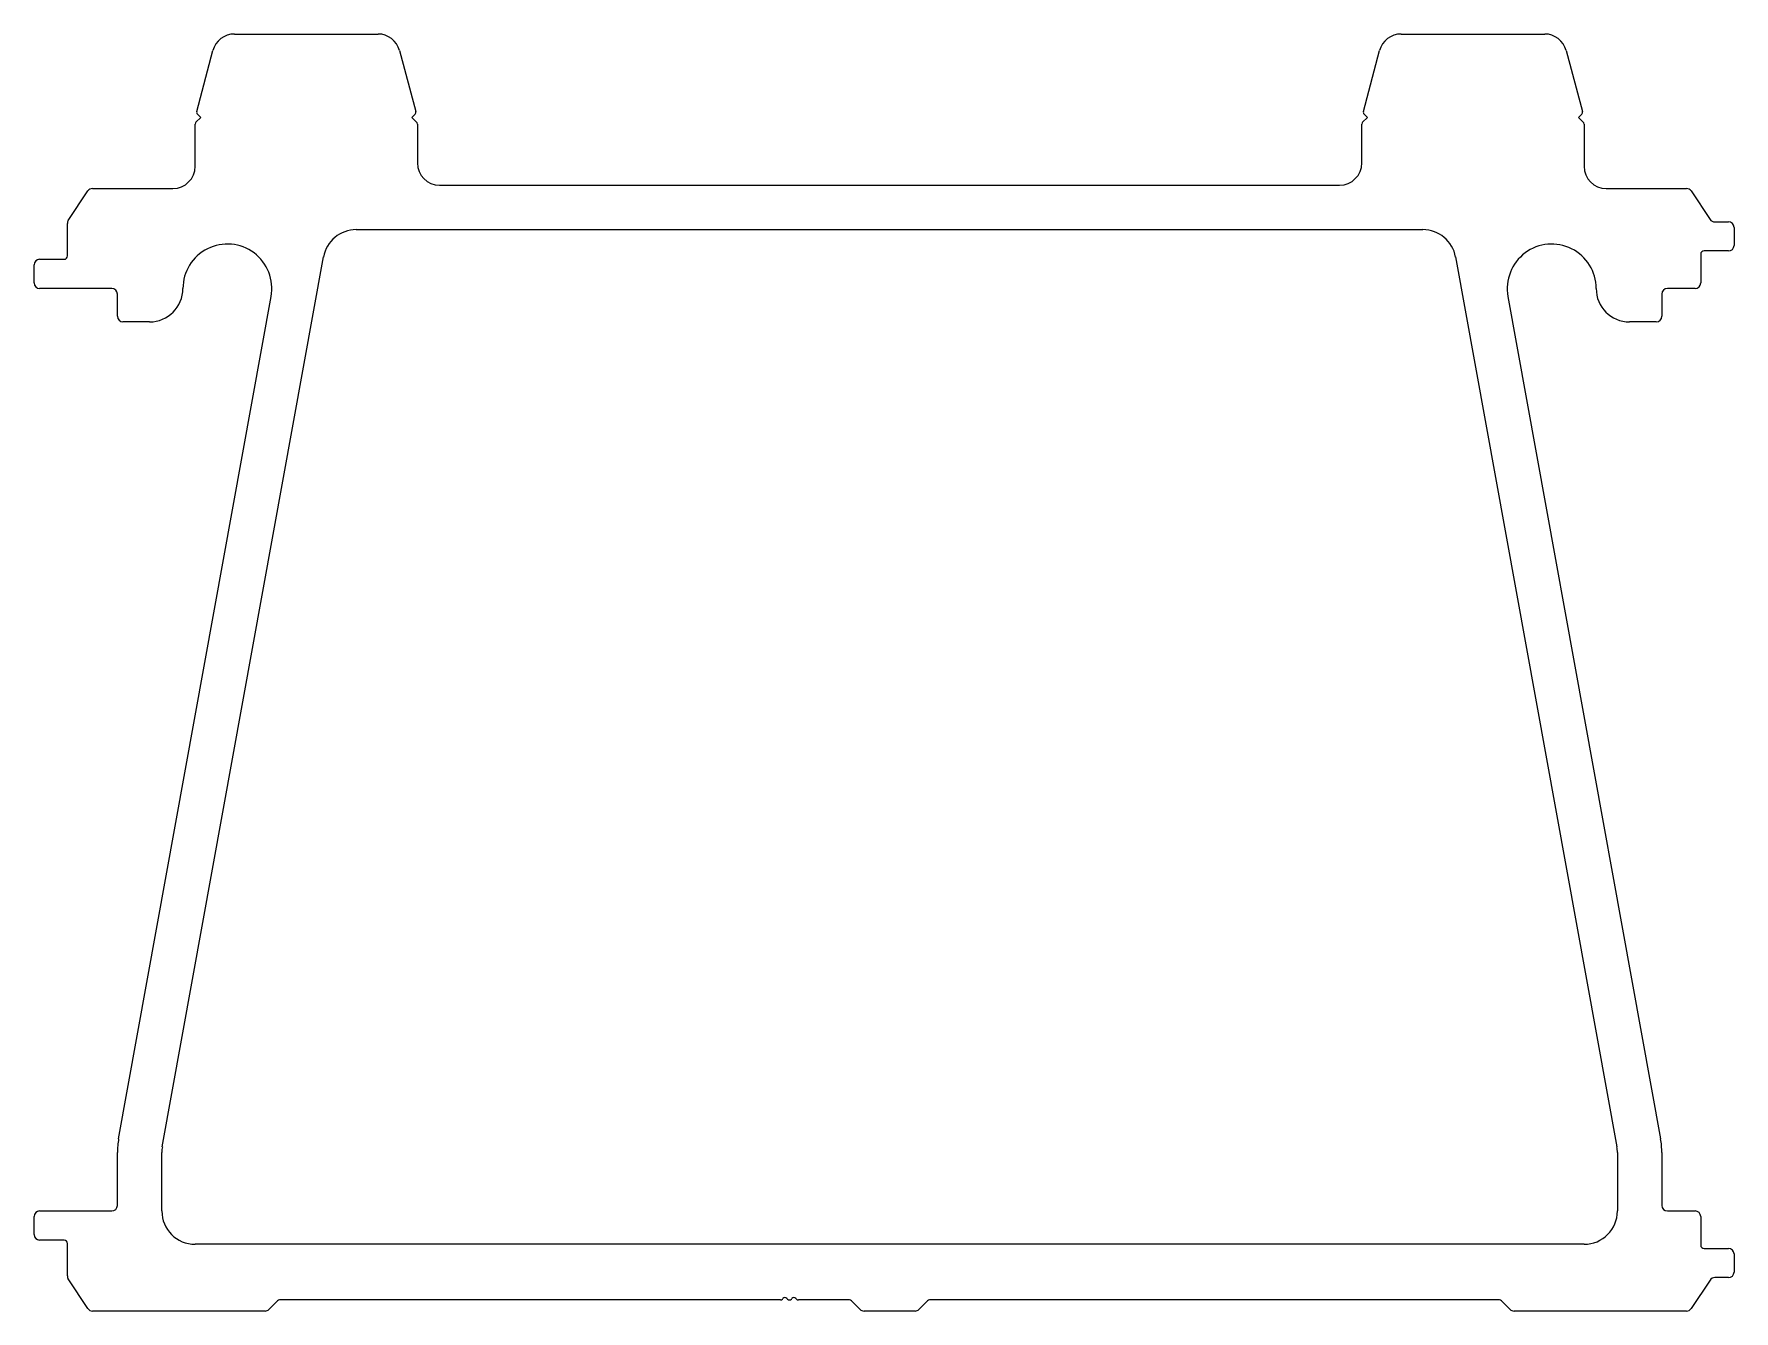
# Model space of a CAD drawing. Extents: x 2367 to 2520, y 1924 to 2038.
import ezdxf

# ---------------------------------------------------------------- set-up
doc = ezdxf.new("R2010")
doc.units = 0
doc.layers.get('0').update_dxf_attribs({"linetype": 'CONTINUOUS'})

msp = doc.modelspace()

# ---------------------------------------------------------------- linework, layer by layer
for p, q in [((2384.85, 2038.48), (2397.78, 2038.48)), ((2489.85, 2038.48), (2502.78, 2038.48)), ((2381.46, 2031.51), (2382.92, 2037)), ((2399.71, 2037), (2401.17, 2031.51)), ((2486.46, 2031.51), (2487.92, 2037)), ((2504.71, 2037), (2506.17, 2031.51)), ((2381.32, 2026.58), (2381.32, 2030.38)), ((2381.39, 2030.55), (2381.82, 2030.98)), ((2381.82, 2030.98), (2381.52, 2031.27)), ((2401.11, 2031.27), (2400.82, 2030.98)), ((2400.82, 2030.98), (2401.24, 2030.55)), ((2401.32, 2030.38), (2401.32, 2026.88)), ((2486.32, 2026.88), (2486.32, 2030.38)), ((2486.39, 2030.55), (2486.82, 2030.98)), ((2486.82, 2030.98), (2486.52, 2031.27)), ((2506.11, 2031.27), (2505.82, 2030.98)), ((2505.82, 2030.98), (2506.24, 2030.55)), ((2506.32, 2030.38), (2506.32, 2026.58)), ((2369.9, 2021.71), (2371.67, 2024.36)), ((2372.08, 2024.58), (2379.32, 2024.58)), ((2403.32, 2024.88), (2484.32, 2024.88)), ((2508.32, 2024.58), (2515.55, 2024.58)), ((2515.96, 2024.36), (2517.67, 2021.8)), ((2369.82, 2018.51), (2369.82, 2021.43)), ((2518.08, 2021.58), (2519.32, 2021.58)), ((2395.82, 2020.88), (2491.81, 2020.88)), ((2519.82, 2021.08), (2519.82, 2019.46)), ((2367.32, 2018.21), (2369.52, 2018.21)), ((2378.36, 1938.36), (2392.87, 2018.42)), ((2494.76, 2018.42), (2509.27, 1938.36)), ((2516.82, 2018.66), (2516.82, 2016.08)), ((2519.32, 2018.96), (2517.12, 2018.96)), ((2366.82, 2016.08), (2366.82, 2017.71)), ((2373.82, 2015.58), (2367.32, 2015.58)), ((2374.32, 2013.08), (2374.32, 2015.08)), ((2513.32, 2015.08), (2513.32, 2013.08)), ((2516.32, 2015.58), (2513.82, 2015.58)), ((2374.43, 1939.07), (2388.16, 2014.87)), ((2499.47, 2014.87), (2513.2, 1939.07)), ((2377.22, 2012.58), (2374.82, 2012.58)), ((2512.82, 2012.58), (2510.41, 2012.58)), ((2374.32, 1933.08), (2374.32, 1937.83)), ((2378.32, 1932.58), (2378.32, 1937.83)), ((2509.32, 1937.83), (2509.32, 1932.58)), ((2513.32, 1937.83), (2513.32, 1933.08)), ((2367.32, 1932.58), (2373.82, 1932.58)), ((2513.82, 1932.58), (2516.32, 1932.58)), ((2366.82, 1930.46), (2366.82, 1932.08)), ((2516.82, 1932.08), (2516.82, 1929.51)), ((2369.52, 1929.96), (2367.32, 1929.96)), ((2369.82, 1926.73), (2369.82, 1929.66)), ((2506.32, 1929.58), (2381.32, 1929.58)), ((2517.12, 1929.21), (2519.32, 1929.21)), ((2519.82, 1928.71), (2519.82, 1927.08)), ((2371.67, 1923.8), (2369.9, 1926.46)), ((2517.67, 1926.36), (2515.96, 1923.8)), ((2519.32, 1926.58), (2518.08, 1926.58)), ((2387.61, 1923.58), (2372.08, 1923.58)), ((2388.67, 1924.43), (2387.96, 1923.73)), ((2433.99, 1924.58), (2389.02, 1924.58)), ((2434.17, 1924.65), (2434.22, 1924.7)), ((2434.57, 1924.7), (2434.62, 1924.65)), ((2434.98, 1924.65), (2435.03, 1924.7)), ((2435.38, 1924.7), (2435.43, 1924.65)), ((2440.11, 1924.58), (2435.61, 1924.58)), ((2441.17, 1923.73), (2440.46, 1924.43)), ((2443.82, 1923.58), (2441.52, 1923.58)), ((2446.11, 1923.58), (2443.82, 1923.58)), ((2447.17, 1924.43), (2446.46, 1923.73)), ((2498.61, 1924.58), (2447.52, 1924.58)), ((2499.67, 1923.73), (2498.96, 1924.43)), ((2515.55, 1923.58), (2500.02, 1923.58))]:
    msp.add_line(p, q)
for centre, radius, start, end in [((2384.85, 2036.48), 2, 90, 165.07), ((2397.78, 2036.48), 2, 14.93, 90), ((2489.85, 2036.48), 2, 90, 165.07), ((2502.78, 2036.48), 2, 14.93, 90), ((2381.57, 2030.38), 0.25, 135, 180), ((2381.7, 2031.45), 0.25, 165.07, 225), ((2400.93, 2031.45), 0.25, 315, 14.93), ((2401.07, 2030.38), 0.25, 0, 45), ((2486.57, 2030.38), 0.25, 135, 180), ((2486.7, 2031.45), 0.25, 165.07, 225), ((2505.93, 2031.45), 0.25, 315, 14.93), ((2506.07, 2030.38), 0.25, 0, 45), ((2379.32, 2026.58), 2, 270, 0), ((2403.32, 2026.88), 2, 180, 270), ((2484.32, 2026.88), 2, 270, 0), ((2508.32, 2026.58), 2, 180, 270), ((2372.08, 2024.08), 0.5, 90, 146.3099), ((2515.55, 2024.08), 0.5, 33.6901, 90), ((2370.32, 2021.43), 0.5, 146.3099, 180), ((2518.08, 2022.08), 0.5, 213.6901, 270), ((2519.32, 2021.08), 0.5, 0, 90), ((2395.82, 2017.88), 3, 90, 169.73), ((2491.81, 2017.88), 3, 10.27, 90), ((2367.32, 2017.71), 0.5, 90, 180), ((2369.52, 2018.51), 0.3, 270, 0), ((2384.22, 2015.58), 4, 349.73, 180), ((2503.41, 2015.58), 4, 0, 190.27), ((2517.12, 2018.66), 0.3, 90, 180), ((2519.32, 2019.46), 0.5, 270, 360), ((2367.32, 2016.08), 0.5, 180, 270), ((2373.82, 2015.08), 0.5, 0, 90), ((2377.22, 2015.58), 3, 270, 360), ((2510.41, 2015.58), 3, 180, 270), ((2513.82, 2015.08), 0.5, 90, 180), ((2516.32, 2016.08), 0.5, 270, 360), ((2374.82, 2013.08), 0.5, 180, 270), ((2512.82, 2013.08), 0.5, 270, 360), ((2381.32, 1937.83), 7, 169.73, 180), ((2506.32, 1937.83), 7, 0, 10.27), ((2381.32, 1937.83), 3, 169.73, 180), ((2506.32, 1937.83), 3, 0, 10.27), ((2367.32, 1932.08), 0.5, 90, 180), ((2373.82, 1933.08), 0.5, 270, 0), ((2381.32, 1932.58), 3, 180, 270), ((2506.32, 1932.58), 3, 270, 0), ((2513.82, 1933.08), 0.5, 180, 270), ((2516.32, 1932.08), 0.5, 0, 90), ((2367.32, 1930.46), 0.5, 180, 270), ((2369.52, 1929.66), 0.3, 0, 90), ((2517.12, 1929.51), 0.3, 180, 270), ((2519.32, 1928.71), 0.5, 0, 90), ((2370.32, 1926.73), 0.5, 180, 213.6892), ((2518.08, 1926.08), 0.5, 90, 146.3099), ((2519.32, 1927.08), 0.5, 270, 360), ((2434.4, 1924.53), 0.25, 45, 135), ((2435.2, 1924.53), 0.25, 45, 135), ((2372.08, 1924.08), 0.5, 213.6892, 270), ((2387.61, 1924.08), 0.5, 270, 315), ((2389.02, 1924.08), 0.5, 90, 135), ((2433.99, 1924.83), 0.25, 270, 315), ((2434.8, 1924.83), 0.25, 225, 315), ((2435.61, 1924.83), 0.25, 225, 270), ((2440.11, 1924.08), 0.5, 45, 90), ((2441.52, 1924.08), 0.5, 225, 270), ((2446.11, 1924.08), 0.5, 270, 315), ((2447.52, 1924.08), 0.5, 90, 135), ((2498.61, 1924.08), 0.5, 45, 90), ((2500.02, 1924.08), 0.5, 225, 270), ((2515.55, 1924.08), 0.5, 270, 326.3099)]:
    msp.add_arc(centre, radius, start, end)

doc.saveas('drawing.dxf')
